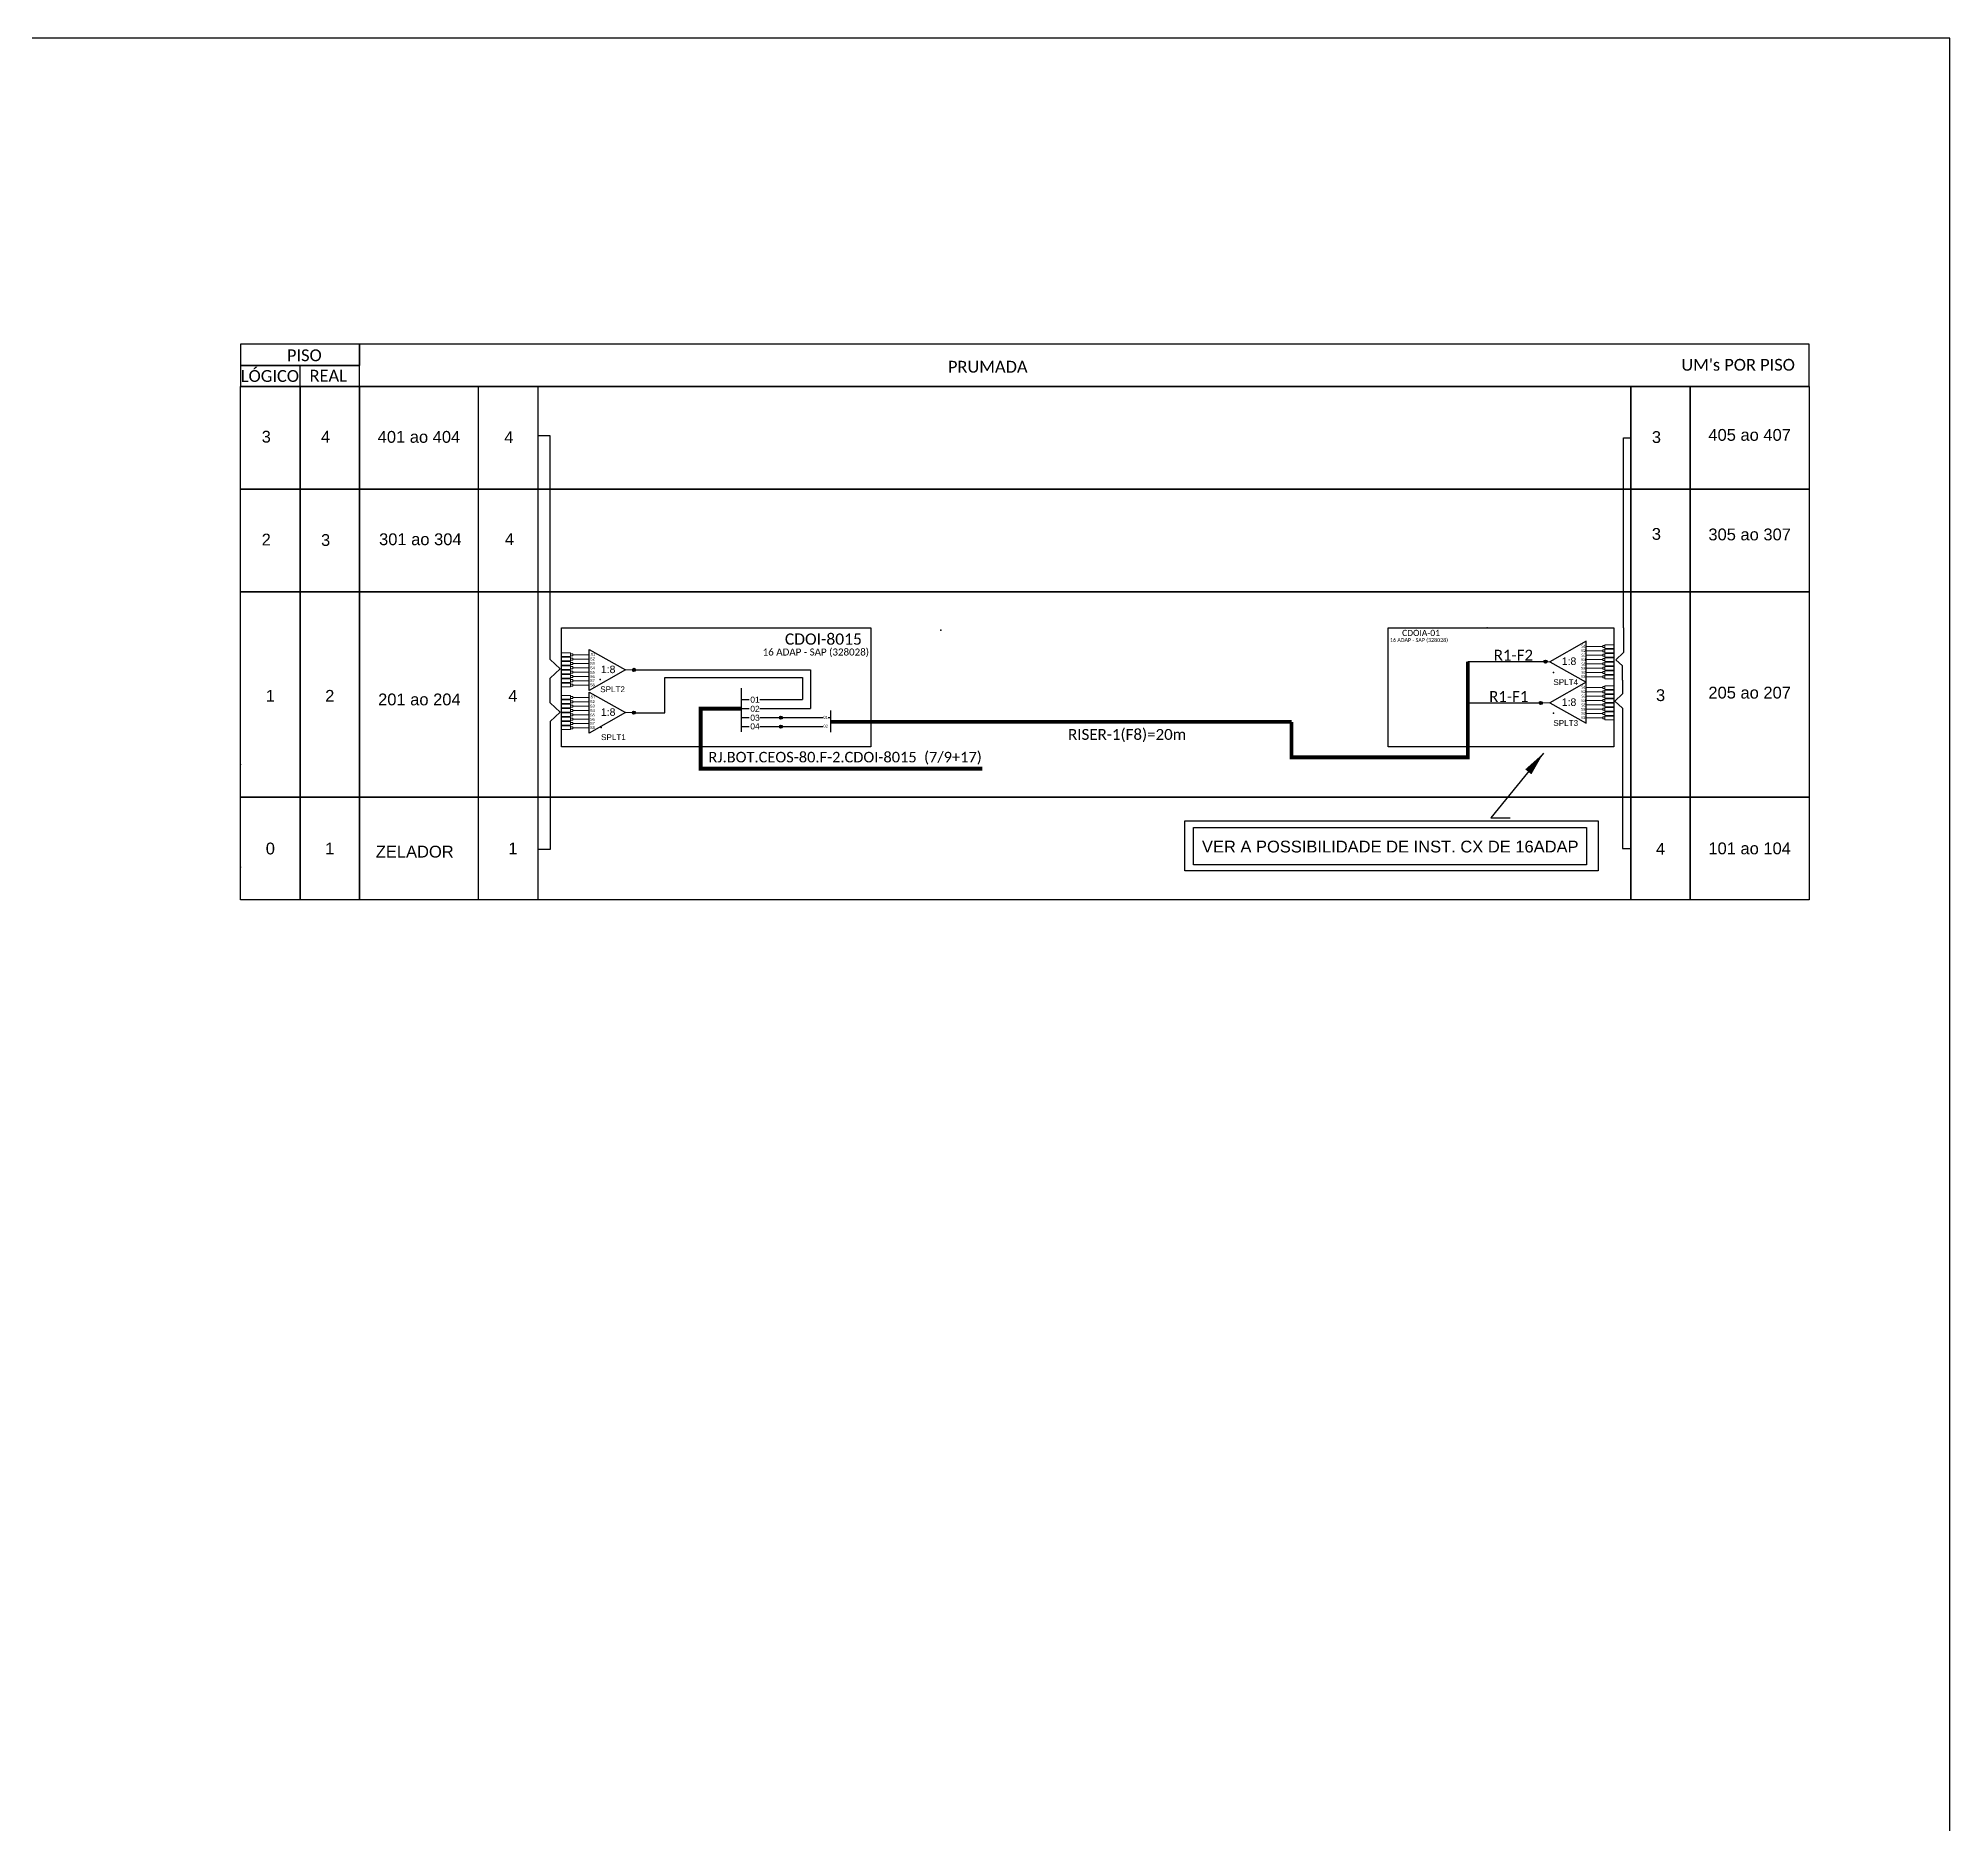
# Model space of a CAD drawing. Header units: metres. Extents: x -1477 to -636, y -54 to 540.
# Drawn here: x -953.9 to -636, y 243 to 540 of the extents above; entities that cross this region are included whole.
import ezdxf
from ezdxf.enums import TextEntityAlignment as Align

# ---------------------------------------------------------------- set-up
doc = ezdxf.new("R2010")
doc.units = ezdxf.units.M
doc.styles.add('ARIAL', font='arial.ttf')
doc.styles.get("Standard").update_dxf_attribs({"font": 'arial.ttf'})
doc.styles.add('WMF-Calibri0', font='calibri.ttf')
doc.dimstyles.get("Standard").update_dxf_attribs({"dimtxt": 0.18, "dimasz": 0.18, "dimexe": 0.18, "dimexo": 0.0625, "dimgap": 0.09, "dimtad": 0, "dimtih": 1, "dimtoh": 1, "dimdec": 4, "dimzin": 0, "dimdsep": 46, "dimtxsty": 'Standard', "dimcen": 0.09, "dimadec": 0, "dimazin": 0, "dimtfac": 1, "dimtdec": 4, "dimtofl": 0, "dimtmove": 0, "dimatfit": 3, "dimfxl": 0, "dimtolj": 1, "dimtzin": 0, "dimarcsym": 0})

# ---------------------------------------------------------------- blocks, each defined once
blk = doc.blocks.new('SPLITTER_')
blk.add_point((0, 0))
at = {"style": 'ARIAL', "flags": 4}
blk.add_attdef('SPLT', (0, -3.26), '', height=1.5, dxfattribs=at)
blk = doc.blocks.new('SPLT_1-8_SC-APC')
at = {"color": 1}
blk.add_lwpolyline([(-7.37, -2.1), (-17.04, -7.55), (-7.37, -13), (-7.37, -2.1)], dxfattribs=at)
at = {"color": 3, "lineweight": 0}
for points in [[(-2.99, -3.51), (-7.37, -3.51)], [(-7.37, -4.66), (-2.99, -4.66)], [(-2.41, -3.02), (-2.41, -4)], [(-2.41, -3.02), (0, -3.02)], [(-2.41, -4), (0, -4)], [(-2.41, -4.17), (-2.41, -5.16)], [(-2.41, -4.17), (0, -4.17)], [(-7.37, -5.82), (-2.99, -5.82)], [(-7.37, -6.97), (-2.99, -6.97)], [(-7.37, -8.12), (-2.99, -8.12)], [(-7.37, -9.28), (-2.99, -9.28)], [(-2.41, -5.16), (0, -5.16)], [(-2.41, -5.32), (-2.41, -6.31)], [(-2.41, -5.32), (0, -5.32)], [(-2.41, -6.31), (0, -6.31)], [(-2.41, -6.48), (-2.41, -7.46)], [(-2.41, -6.48), (0, -6.48)], [(-2.41, -7.46), (0, -7.46)], [(-2.41, -7.63), (-2.41, -8.62)], [(-2.41, -7.63), (0, -7.63)], [(-2.41, -8.62), (0, -8.62)], [(-2.41, -8.78), (-2.41, -9.77)], [(-2.41, -8.78), (0, -8.78)], [(-2.41, -9.77), (0, -9.77)], [(-2.41, -9.94), (-2.41, -10.92)], [(-2.41, -9.94), (0, -9.94)], [(-7.37, -10.43), (-2.99, -10.43)], [(-7.37, -11.58), (-2.99, -11.58)], [(-2.41, -10.92), (0, -10.92)], [(-2.41, -11.09), (-2.41, -12.08)], [(-2.41, -11.09), (0, -11.09)], [(-2.41, -12.08), (0, -12.08)]]:
    blk.add_lwpolyline(points, dxfattribs=at)
for points in [[(-2.99, -3.22), (-2.41, -3.22), (-2.41, -3.8), (-2.99, -3.8)], [(-2.99, -4.38), (-2.41, -4.38), (-2.41, -4.95), (-2.99, -4.95)], [(-2.99, -5.53), (-2.41, -5.53), (-2.41, -6.1), (-2.99, -6.1)], [(-2.99, -6.68), (-2.41, -6.68), (-2.41, -7.26), (-2.99, -7.26)], [(-2.99, -7.84), (-2.41, -7.84), (-2.41, -8.41), (-2.99, -8.41)], [(-2.99, -8.99), (-2.41, -8.99), (-2.41, -9.56), (-2.99, -9.56)], [(-2.99, -10.14), (-2.41, -10.14), (-2.41, -10.72), (-2.99, -10.72)], [(-2.99, -11.3), (-2.41, -11.3), (-2.41, -11.87), (-2.99, -11.87)]]:
    blk.add_lwpolyline(points, close=True, dxfattribs=at)
at = {"color": 1, "lineweight": 0}
blk.add_lwpolyline([(-17.04, -7.55), (-19.26, -7.55)], dxfattribs=at)
at = {"color": 1, "style": 'ARIAL'}
for s, height, p in [('S1', 0.75, (-8.74, -3.78)), ('S2', 0.75, (-8.74, -4.97)), ('1:8', 2, (-13.91, -8.4)), ('S3', 0.75, (-8.74, -6.18)), ('S4', 0.75, (-8.74, -7.36)), ('S5', 0.75, (-8.74, -8.57)), ('S6', 0.75, (-8.74, -9.69)), ('S7', 0.75, (-8.74, -10.78)), ('S8', 0.75, (-8.74, -11.9))]:
    blk.add_text(s, height=height, dxfattribs=at).set_placement(p)
blk = doc.blocks.new('A$C415C251F')
at = {"color": 3}
blk.add_point((0, 0), dxfattribs=at)
blk = doc.blocks.new('LEG_CDOIA8_C-SPLT_DIR')
at = {"color": 3}
blk.add_blockref('A$C415C251F', (0, 0), dxfattribs=at)
at = {"color": 1, "style": 'WMF-Calibri0', "flags": 4}
blk.add_attdef('CDO', (-26.84, -2.61), '', height=2, dxfattribs=at)
blk.add_attdef('MODELO', text='', height=1.5, dxfattribs=at).set_placement((-22.23, -4.54), align=Align.CENTER)
at = {"style": 'ARIAL', "flags": 4}
blk.add_attdef('SPLITAGEM', text='', height=1.5, dxfattribs=at).set_placement((-18.36, -12.59), align=Align.CENTER)
blk = doc.blocks.new('SPLT_1-8_SC-APC_ESQ')
at = {"color": 3, "lineweight": 0}
for points in [[(2.41, -3.02), (0, -3.02)], [(2.41, -4), (0, -4)], [(2.41, -4.17), (0, -4.17)], [(2.41, -3.02), (2.41, -4)], [(2.41, -4.17), (2.41, -5.16)], [(2.99, -3.51), (7.37, -3.51)], [(7.37, -4.66), (2.99, -4.66)], [(2.41, -5.16), (0, -5.16)], [(2.41, -5.32), (0, -5.32)], [(2.41, -6.31), (0, -6.31)], [(2.41, -6.48), (0, -6.48)], [(2.41, -7.46), (0, -7.46)], [(2.41, -7.63), (0, -7.63)], [(2.41, -8.62), (0, -8.62)], [(2.41, -8.78), (0, -8.78)], [(2.41, -9.77), (0, -9.77)], [(2.41, -9.94), (0, -9.94)], [(2.41, -5.32), (2.41, -6.31)], [(2.41, -6.48), (2.41, -7.46)], [(2.41, -7.63), (2.41, -8.62)], [(2.41, -8.78), (2.41, -9.77)], [(2.41, -9.94), (2.41, -10.92)], [(7.37, -5.82), (2.99, -5.82)], [(7.37, -6.97), (2.99, -6.97)], [(7.37, -8.12), (2.99, -8.12)], [(7.37, -9.28), (2.99, -9.28)], [(2.41, -10.92), (0, -10.92)], [(2.41, -11.09), (0, -11.09)], [(2.41, -12.08), (0, -12.08)], [(2.41, -11.09), (2.41, -12.08)], [(7.37, -10.43), (2.99, -10.43)], [(7.37, -11.58), (2.99, -11.58)]]:
    blk.add_lwpolyline(points, dxfattribs=at)
for points in [[(2.99, -3.22), (2.41, -3.22), (2.41, -3.8), (2.99, -3.8)], [(2.99, -4.38), (2.41, -4.38), (2.41, -4.95), (2.99, -4.95)], [(2.99, -5.53), (2.41, -5.53), (2.41, -6.1), (2.99, -6.1)], [(2.99, -6.68), (2.41, -6.68), (2.41, -7.26), (2.99, -7.26)], [(2.99, -7.84), (2.41, -7.84), (2.41, -8.41), (2.99, -8.41)], [(2.99, -8.99), (2.41, -8.99), (2.41, -9.56), (2.99, -9.56)], [(2.99, -10.14), (2.41, -10.14), (2.41, -10.72), (2.99, -10.72)], [(2.99, -11.3), (2.41, -11.3), (2.41, -11.87), (2.99, -11.87)]]:
    blk.add_lwpolyline(points, close=True, dxfattribs=at)
at = {"color": 1}
blk.add_lwpolyline([(7.37, -2.1), (17.04, -7.55), (7.37, -13), (7.37, -2.1)], dxfattribs=at)
at = {"color": 1, "lineweight": 0}
blk.add_lwpolyline([(17.04, -7.55), (19.26, -7.55)], dxfattribs=at)
at = {"color": 1, "style": 'ARIAL'}
for s, height, p in [('S2', 0.75, (7.56, -4.97)), ('S1', 0.75, (7.7, -3.78)), ('S5', 0.75, (7.55, -8.57)), ('S3', 0.75, (7.55, -6.18)), ('S4', 0.75, (7.55, -7.36)), ('S6', 0.75, (7.55, -9.69)), ('S7', 0.75, (7.55, -10.78)), ('1:8', 2, (10.45, -8.4)), ('S8', 0.75, (7.55, -11.9))]:
    blk.add_text(s, height=height, dxfattribs=at).set_placement(p)

msp = doc.modelspace()

# ---------------------------------------------------------------- hatches: boundary and pattern name
h = msp.add_hatch(color=3)
h.dxf.hatch_style = 1
edge = h.paths.add_edge_path()
edge.add_arc((-703.23, 436.32), 0.263, 0, 360)
h = msp.add_hatch(color=3)
h.dxf.hatch_style = 1
edge = h.paths.add_edge_path()
edge.add_arc((-854.81, 434.94), 0.263, 0, 360)
h = msp.add_hatch(color=3)
h.dxf.hatch_style = 1
edge = h.paths.add_edge_path()
edge.add_arc((-704, 429.44), 0.263, 0, 360)
h = msp.add_hatch(color=3)
h.dxf.hatch_style = 1
edge = h.paths.add_edge_path()
edge.add_arc((-854.81, 427.83), 0.263, 0, 360)
h = msp.add_hatch(color=3)
h.dxf.hatch_style = 1
edge = h.paths.add_edge_path()
edge.add_arc((-830.37, 427.01), 0.263, 0, 360)
h = msp.add_hatch(color=3)
h.dxf.hatch_style = 1
edge = h.paths.add_edge_path()
edge.add_arc((-830.37, 425.5), 0.263, 0, 360)

# ---------------------------------------------------------------- linework, layer by layer
at = {"color": 7}
msp.add_lwpolyline([(-1477.01, -54.05), (-636.01, -54.05), (-636.01, 539.95), (-1477.01, 539.95)], close=True, dxfattribs=at)
for points in [[(-920.21, 485.57), (-900.45, 485.57), (-900.45, 489.08), (-920.21, 489.08)], [(-920.21, 482.06), (-900.45, 482.06), (-900.45, 485.57), (-920.21, 485.57)], [(-920.21, 482.06), (-910.33, 482.06), (-910.33, 464.99), (-920.21, 464.99)], [(-910.33, 482.06), (-900.45, 482.06), (-900.45, 464.99), (-910.33, 464.99)], [(-900.45, 482.06), (-689.04, 482.06), (-689.04, 464.99), (-900.45, 464.99)], [(-689.04, 482.06), (-679.17, 482.06), (-679.17, 464.99), (-689.04, 464.99)], [(-679.17, 482.06), (-659.41, 482.06), (-659.41, 464.99), (-679.17, 464.99)], [(-920.21, 464.99), (-910.33, 464.99), (-910.33, 447.92), (-920.21, 447.92)], [(-910.33, 464.99), (-900.45, 464.99), (-900.45, 447.92), (-910.33, 447.92)], [(-900.45, 464.99), (-689.04, 464.99), (-689.04, 447.92), (-900.45, 447.92)], [(-689.04, 464.99), (-679.17, 464.99), (-679.17, 447.92), (-689.04, 447.92)], [(-679.17, 464.99), (-659.41, 464.99), (-659.41, 447.92), (-679.17, 447.92)], [(-920.21, 447.92), (-910.33, 447.92), (-910.33, 413.79), (-920.21, 413.79)], [(-910.33, 447.92), (-900.45, 447.92), (-900.45, 413.79), (-910.33, 413.79)], [(-900.45, 447.92), (-689.04, 447.92), (-689.04, 413.79), (-900.45, 413.79)], [(-689.04, 447.92), (-679.17, 447.92), (-679.17, 413.79), (-689.04, 413.79)], [(-679.17, 447.92), (-659.41, 447.92), (-659.41, 413.79), (-679.17, 413.79)], [(-920.21, 413.79), (-910.33, 413.79), (-910.33, 396.72), (-920.21, 396.72)], [(-910.33, 413.79), (-900.45, 413.79), (-900.45, 396.72), (-910.33, 396.72)], [(-900.45, 413.79), (-689.04, 413.79), (-689.04, 396.72), (-900.45, 396.72)], [(-689.04, 413.79), (-679.17, 413.79), (-679.17, 396.72), (-689.04, 396.72)], [(-679.17, 413.79), (-659.41, 413.79), (-659.41, 396.72), (-679.17, 396.72)]]:
    msp.add_lwpolyline(points, close=True)
for points in [[(-659.41, 489.08), (-900.45, 489.08), (-900.45, 489.08), (-900.45, 485.57)], [(-659.41, 482.06), (-659.41, 489.08)], [(-910.33, 482.06), (-910.33, 485.57)], [(-920.21, 482.06), (-910.33, 482.06)], [(-910.33, 482.06), (-920.21, 482.06)], [(-910.33, 482.06), (-920.21, 482.06)], [(-910.33, 482.06), (-900.45, 482.06)], [(-900.45, 482.06), (-910.33, 482.06)], [(-900.45, 482.06), (-691.39, 482.06)], [(-689.04, 482.06), (-900.45, 482.06)], [(-689.04, 482.06), (-900.45, 482.06)], [(-880.7, 482.06), (-880.7, 396.72)], [(-880.7, 482.06), (-880.7, 413.79)], [(-880.7, 482.06), (-880.7, 447.92)], [(-880.7, 482.06), (-880.7, 447.92)], [(-880.7, 482.06), (-880.7, 464.99)], [(-880.7, 482.06), (-880.7, 464.99)], [(-870.82, 482.06), (-870.82, 396.72)], [(-870.82, 482.06), (-870.82, 413.79)], [(-870.82, 482.06), (-870.82, 447.92)], [(-679.17, 482.06), (-689.04, 482.06)], [(-679.17, 482.06), (-689.04, 482.06)], [(-659.41, 482.06), (-679.17, 482.06)], [(-659.41, 482.06), (-679.17, 482.06)], [(-835.85, 428.51), (-835.65, 428.51)]]:
    msp.add_lwpolyline(points)
at = {"color": 3}
for points in [[(-868.72, 436.67), (-868.72, 473.86), (-870.82, 473.86)], [(-690.26, 441.93), (-690.26, 473.53), (-689.04, 473.53)], [(-690.26, 441.93), (-690.26, 437.84), (-691.52, 436.63), (-690.45, 435.61)], [(-868.72, 433.55), (-867.1, 435.11), (-868.72, 436.67)], [(-690.45, 433.24), (-690.45, 435.61)], [(-868.72, 429.46), (-868.72, 433.55)], [(-854.55, 427.83), (-849.66, 427.83), (-849.66, 433.65), (-826.77, 433.65)], [(-826.77, 433.65), (-826.77, 430.01)], [(-690.45, 433.24), (-690.45, 430.98), (-691.71, 429.77), (-690.45, 428.57)], [(-868.72, 426.34), (-867.1, 427.9), (-868.72, 429.46)], [(-836.95, 430.01), (-835.66, 430.01)], [(-835.85, 430.01), (-835.65, 430.01)], [(-833.9, 430.01), (-830.37, 430.01)], [(-830.37, 430.01), (-826.77, 430.01)], [(-868.72, 426.34), (-868.72, 418.77)], [(-690.45, 428.57), (-690.45, 405.25), (-689.04, 405.25)], [(-868.72, 418.77), (-868.72, 405.07), (-870.82, 405.07)]]:
    msp.add_lwpolyline(points, dxfattribs=at)
at = {"color": 1}
msp.add_lwpolyline([(-866.84, 441.92), (-815.43, 441.92), (-815.43, 422.16), (-866.84, 422.16)], close=True, dxfattribs=at)
for points in [[(-729.38, 424.29), (-729.38, 441.92), (-691.85, 441.92), (-691.85, 422.16)], [(-836.95, 424.62), (-836.95, 431.88)], [(-691.85, 422.16), (-729.38, 422.16), (-729.38, 424.29)]]:
    msp.add_lwpolyline(points, dxfattribs=at)
at = {"color": 5, "const_width": 0.642}
for points in [[(-716.16, 436.29), (-716.16, 420.41), (-745.46, 420.41), (-745.46, 426.3)], [(-822.12, 426.3), (-745.46, 426.3)]]:
    msp.add_lwpolyline(points, dxfattribs=at)
at = {"color": 5}
for points in [[(-703.19, 436.29), (-716.16, 436.29)], [(-703.96, 429.42), (-716.16, 429.42)], [(-830.37, 427.01), (-823.42, 427.01)], [(-822.54, 427.01), (-822.12, 427.01)], [(-822.12, 428.2), (-822.12, 424.61)], [(-836.95, 425.52), (-835.66, 425.52)], [(-833.9, 425.52), (-830.37, 425.52)], [(-830.37, 425.52), (-823.42, 425.52)]]:
    msp.add_lwpolyline(points, dxfattribs=at)
at = {"color": 2}
for points in [[(-854.81, 434.94), (-825.47, 434.94), (-825.47, 433.65)], [(-825.47, 433.65), (-825.47, 428.51)], [(-836.95, 428.51), (-835.66, 428.51)], [(-835.85, 428.51), (-835.65, 428.51)], [(-833.9, 428.51), (-830.37, 428.51)], [(-830.37, 428.51), (-825.47, 428.51)], [(-712.33, 410.33), (-709.1, 410.33)]]:
    msp.add_lwpolyline(points, dxfattribs=at)
at = {"color": 7}
for points in [[(-835.75, 430.01), (-835.65, 430.01)], [(-854.81, 427.83), (-854.55, 427.83)], [(-836.95, 427.01), (-835.66, 427.01)], [(-835.85, 427.01), (-835.65, 427.01)], [(-835.85, 427.01), (-835.65, 427.01)], [(-833.9, 427.01), (-830.37, 427.01)]]:
    msp.add_lwpolyline(points, dxfattribs=at)
at = {"color": 3}
msp.add_lwpolyline([(-825.53, 430.01), (-825.53, 430.01)], close=True, dxfattribs=at)
at = {"color": 1, "const_width": 0.642}
msp.add_lwpolyline([(-836.95, 428.51), (-843.71, 428.51), (-843.71, 418.53), (-796.89, 418.53)], dxfattribs=at)
at = {"color": 2}
for points in [[(-763.2, 409.87), (-694.49, 409.87), (-694.49, 401.51), (-763.2, 401.51)], [(-761.77, 408.75), (-696.43, 408.75), (-696.43, 402.53), (-761.77, 402.53)]]:
    msp.add_lwpolyline(points, close=True, dxfattribs=at)
at = {"color": 3}
for centre in [(-703.23, 436.32), (-854.81, 434.94), (-704, 429.44), (-854.81, 427.83), (-830.37, 427.01), (-830.37, 425.5)]:
    msp.add_circle(centre, 0.263, dxfattribs=at)
for p in [(-920.21, 419.22), (-920.21, 402.16)]:
    msp.add_point(p)

# ---------------------------------------------------------------- block references
ref = msp.add_blockref('LEG_CDOIA8_C-SPLT_DIR', (-712.93, 441.91), dxfattribs=dict(at, xscale=0.5099932304734409, yscale=0.5099932304734409, zscale=0.5099932304734379))
ref.add_attrib('CDO', 'CDOIA-01', (-727.08, 440.58), dxfattribs={"color": 1, "height": 1.02, "style": 'WMF-Calibri0'})
ref.add_attrib('MODELO', '16 ADAP - SAP (328028)', dxfattribs={"color": 1, "height": 0.6375, "style": 'WMF-Calibri0'}).set_placement((-724.27, 439.59), align=Align.CENTER)
ref = msp.add_blockref('LEG_CDOIA8_C-SPLT_DIR', (-803.79, 441.57), dxfattribs=dict(at, xscale=0.9340535356656403, yscale=0.9340535356656332, zscale=0.9340535356656373))
ref.add_attrib('CDO', 'CDOI-8015', (-829.71, 439.13), dxfattribs={"color": 1, "height": 1.868, "style": 'WMF-Calibri0'})
ref.add_attrib('MODELO', '16 ADAP - SAP (328028)', dxfattribs={"color": 1, "height": 1.1676, "style": 'WMF-Calibri0'}).set_placement((-824.56, 437.33), align=Align.CENTER)
at = {"color": 3, "xscale": 0.6244812287999935, "yscale": 0.6244812287999935, "zscale": 0.6244812288000001}
for p in [(-691.85, 441.01), (-691.85, 434.2)]:
    msp.add_blockref('SPLT_1-8_SC-APC', p, dxfattribs=at)
at = {"xscale": 0.6244812287999935, "yscale": 0.6244812287999935, "zscale": 0.6244812287999901}
for p in [(-866.84, 439.65), (-866.84, 432.55)]:
    msp.add_blockref('SPLT_1-8_SC-APC_ESQ', p, dxfattribs=at)
ref = msp.add_blockref('SPLITTER_', (-860.42, 433.33), dxfattribs=dict(xscale=0.6424704000001356, yscale=0.6424704000001356, zscale=0.6424704000001461))
ref.add_attrib('SPLT', 'SPLT2', (-860.42, 431.24), dxfattribs={"height": 0.964, "style": 'ARIAL'})
ref = msp.add_blockref('SPLITTER_', (-701.93, 434.53), dxfattribs=dict(xscale=0.6424704000001356, yscale=0.6424704000001356, zscale=0.6424704000001461))
ref.add_attrib('SPLT', 'SPLT4', (-701.93, 432.43), dxfattribs={"height": 0.964, "style": 'ARIAL'})
ref = msp.add_blockref('SPLITTER_', (-701.93, 427.73), dxfattribs=dict(xscale=0.6424704000001356, yscale=0.6424704000001356, zscale=0.6424704000001461))
ref.add_attrib('SPLT', 'SPLT3', (-701.93, 425.63), dxfattribs={"height": 0.964, "style": 'ARIAL'})
ref = msp.add_blockref('SPLITTER_', (-860.28, 425.36), dxfattribs=dict(xscale=0.6424704000001356, yscale=0.6424704000001356, zscale=0.6424704000001461))
ref.add_attrib('SPLT', 'SPLT1', (-860.28, 423.27), dxfattribs={"height": 0.964, "style": 'ARIAL'})

# ---------------------------------------------------------------- texts
at = {"style": 'WMF-Calibri0'}
for s, height, p in [('     PISO', 1.963, (-915.97, 486.26)), ('PRUMADA', 1.963, (-802.6, 484.36)), ("UM's POR PISO", 1.9629, (-680.65, 484.68)), ('  LÓGICO', 1.963, (-921.56, 482.82)), ('    REAL', 1.963, (-911.52, 482.87))]:
    msp.add_text(s, height=height, dxfattribs=at).set_placement(p)
at = {"style": 'ARIAL'}
for s, height, p in [('3', 1.96, (-915.95, 473.71)), ('4', 1.96, (-906.08, 473.71)), ('401 ao 404', 1.963, (-890.56, 473.68)), ('4', 1.96, (-875.62, 473.62)), ('3', 1.96, (-684.79, 473.65)), ('405 ao 407', 1.963, (-669.29, 474.01)), ('3', 1.96, (-684.79, 457.55)), ('305 ao 307', 1.963, (-669.29, 457.46)), ('2', 1.96, (-915.95, 456.61)), ('3', 1.96, (-906.08, 456.53)), ('301 ao 304', 1.963, (-890.33, 456.66)), ('4', 1.96, (-875.51, 456.69)), ('1', 1.96, (-915.27, 430.63)), ('2', 1.96, (-905.39, 430.63)), ('201 ao 204', 1.963, (-890.49, 430.03)), ('4', 1.96, (-874.94, 430.63)), ('01', 1.004, (-834.68, 430)), ('3', 1.96, (-684.1, 430.74)), ('205 ao 207', 1.963, (-669.29, 431.16)), ('02', 1.004, (-834.68, 428.47)), ('03', 1.004, (-834.68, 426.99)), ('04', 1.004, (-834.68, 425.57)), ('01', 0.506, (-822.93, 427.05)), ('02', 0.506, (-822.93, 425.58)), ('0', 1.96, (-915.27, 405.25)), ('1', 1.96, (-905.39, 405.25)), ('ZELADOR', 1.963, (-891.26, 404.73)), ('1', 1.96, (-874.94, 405.25)), ('4', 1.96, (-684.1, 405.21)), ('101 ao 104', 1.963, (-669.29, 405.27))]:
    msp.add_text(s, height=height, dxfattribs=at).set_placement(p, align=Align.MIDDLE_CENTER)
at = {"color": 5, "style": 'WMF-Calibri0'}
for s, height, p in [('R1-F2', 1.805, (-711.84, 436.49)), ('R1-F1', 1.805, (-712.61, 429.62)), ('RISER-1(F8)=20m', 1.8053, (-782.62, 423.31))]:
    msp.add_text(s, height=height, dxfattribs=at).set_placement(p)
at = {"color": 1}
for s, height, style, p in [('RJ.BOT.CEOS-80.F-2.CDOI-8015  (7/9+17)', 1.7498, 'WMF-Calibri0', (-819.7, 420.44, 3.65)), (' VER A POSSIBILIDADE DE INST. CX DE 16ADAP', 1.9629, 'ARIAL', (-729.43, 405.57))]:
    msp.add_text(s, height=height, dxfattribs=dict(at, style=style)).set_placement(p, align=Align.MIDDLE_CENTER)

# ---------------------------------------------------------------- leaders
at = {"color": 2}
msp.add_leader([(-703.57, 421.1), (-712.33, 410.33)], dimstyle='Standard', override={"dimasz": 4}, dxfattribs=at)

doc.saveas('drawing.dxf')
